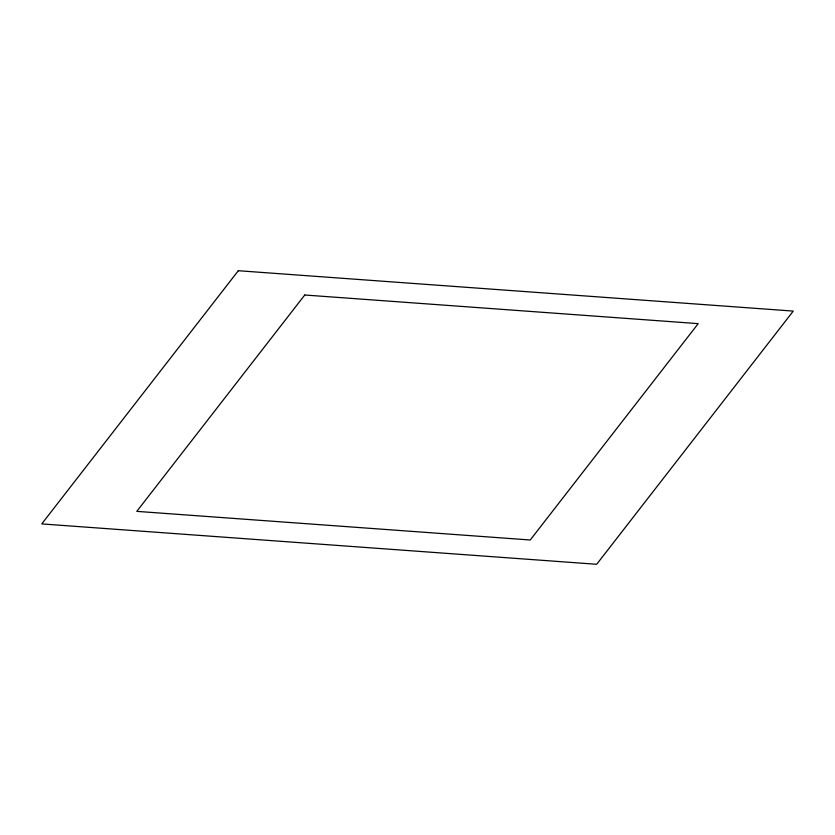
<?xml version="1.0" encoding="UTF-8"?>
<svg xmlns="http://www.w3.org/2000/svg" width="835" height="835" viewBox="0 0 835 835"><rect width="100%" height="100%" fill="white"/><g stroke="black" fill="none" stroke-linecap="round" stroke-linejoin="round"><path stroke-width="1.25" d="M238.319 270.717L41.75 523.91L596.681 564.283L793.25 311.09L238.319 270.717M304.765 295.005L136.794 511.364L530.235 539.995L698.206 323.636L304.765 295.005"/></g></svg>
